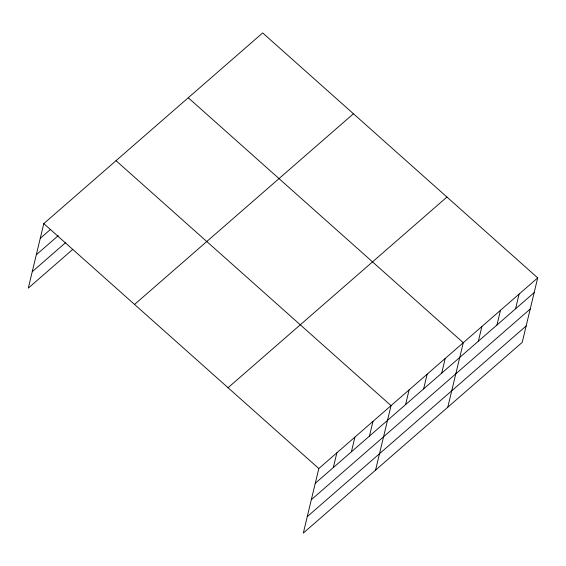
<?xml version="1.0" encoding="UTF-8"?>
<svg xmlns="http://www.w3.org/2000/svg" width="566" height="566" viewBox="0 0 566 566"><rect width="100%" height="100%" fill="white"/><g stroke="black" fill="none" stroke-linecap="round" stroke-linejoin="round"><path stroke-width="0.85" d="M537.7 277.878L318.807 468.549L303.319 533.066L522.213 342.388L537.7 277.878L262.681 32.934L43.787 223.612L28.3 288.122L72.802 249.358M333.332 467.551L336.869 452.821M351.394 451.817L354.924 437.094M369.449 436.089L372.987 421.359M375.555 470.141L391.042 405.631L116.023 160.687M405.567 404.626L409.105 389.896M423.623 388.892L427.16 374.168M441.685 373.164L445.216 358.434M447.791 407.216L463.278 342.706L188.259 97.769M478.348 341.227L481.885 326.497M496.955 325.018L500.486 310.288M515.555 308.81L519.093 294.079M40.25 238.343L50.572 229.35M36.309 254.771L58.234 235.668M32.241 271.694L65.783 242.481M134.545 304.444L353.439 113.766M228.056 387.724L446.942 197.046M315.276 483.279L534.163 292.601M311.328 499.707L530.222 309.029M307.267 516.638L526.154 325.959M43.787 223.612L318.807 468.549"/></g></svg>
